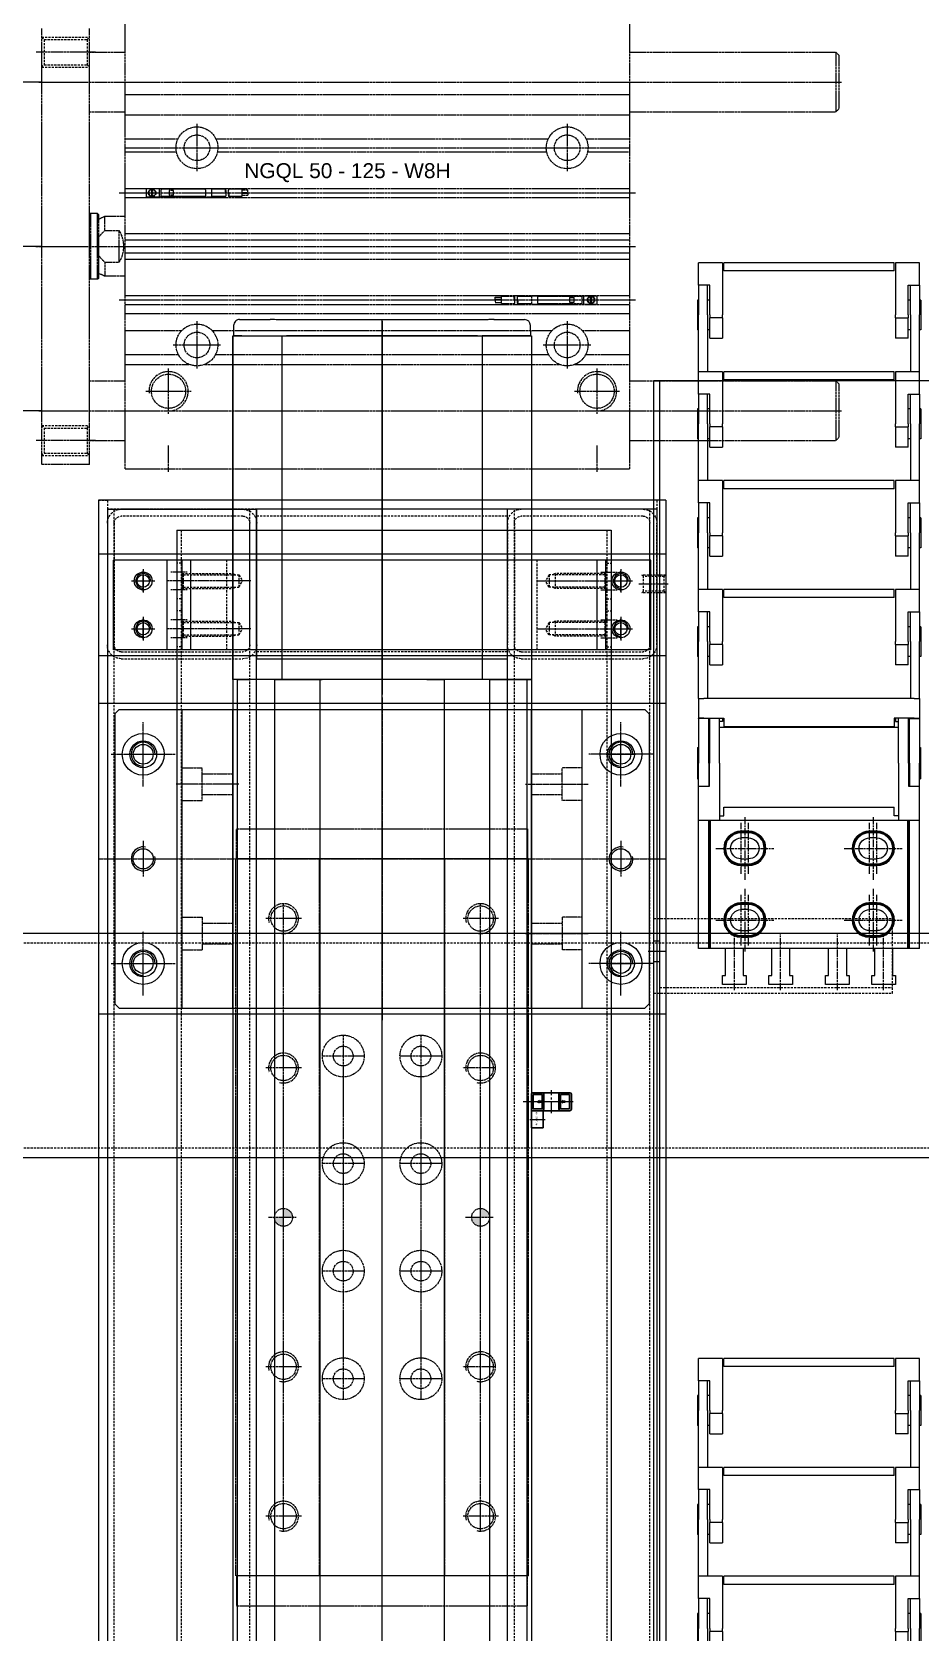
# Model space of a CAD drawing. Header units: millimetres. Extents: x -32759 to 129432, y 390 to 54305.
# Drawn here: x 29857 to 30155, y 25513 to 26049 of the extents above; entities that cross this region are included whole.
import ezdxf

# ---------------------------------------------------------------- set-up
doc = ezdxf.new("R2010")
doc.units = ezdxf.units.MM
for name, pattern in [('CENTER', [2, 1.25, -0.25, 0.25, -0.25]), ('CENTER2', [28.575, 19.05, -3.175, 3.175, -3.175]), ('CHAIN', [0.3543, 0.2362, -0.0295, 0.0591, -0.0295]), ('HIDDEN', [0.375, 0.25, -0.125]), ('HIDDEN2', [4.7625, 3.175, -1.5875])]:
    doc.linetypes.add(name, pattern=pattern)
for name, color, linetype in [('01-CENTER', 1, 'CENTER'), ('1', 20, 'Continuous'), ('CL', 1, 'CENTER'), ('HL', 2, 'HIDDEN')]:
    doc.layers.add(name, color=color, linetype=linetype)
for name, color, linetype, lineweight in [('_BODY', 7, 'Continuous', 13), ('Z_OM_CENTER', 4, 'CENTER', 13), ('Z_OM_OUTLINE', 7, 'Continuous', 30)]:
    doc.layers.add(name, color=color, linetype=linetype, lineweight=lineweight)
doc.styles.add('ROAMNS', font='romans.shx', dxfattribs={"width": 0.8, "bigfont": 'whgtxt.shx'})
doc.styles.get("Standard").update_dxf_attribs({"font": 'arial.ttf'})
doc.styles.add('STYLE1', font='')
doc.styles.get('STYLE1').set_extended_font_data('DotumChe')
doc.dimstyles.new('20 작은 한덕_도면칫수', dxfattribs={"dimscale": 20, "dimtxt": 3.3, "dimasz": 3.5, "dimexe": 0.65, "dimexo": 1.25, "dimgap": 1, "dimtad": 1, "dimdec": 0, "dimdsep": 46, "dimtxsty": 'ROAMNS', "dimcen": 0, "dimclrd": 7, "dimclre": 7, "dimclrt": 2, "dimadec": 0, "dimazin": 2, "dimtp": 0.1, "dimtm": 0.1, "dimtfac": 0.71, "dimtdec": 0, "dimtmove": 0, "dimatfit": 3, "dimfxl": 1, "dimlwd": -1, "dimlwe": -1, "dimarcsym": 1})
doc.dimstyles.new('AM_ISO$0', dxfattribs={"dimtxt": 3.5, "dimasz": 3.5, "dimexe": 1, "dimexo": 1, "dimgap": 1.5, "dimtad": 1, "dimdsep": 46, "dimtxsty": 'Standard', "dimcen": 0, "dimclrd": 256, "dimclre": 256, "dimclrt": 2, "dimadec": 0, "dimazin": 2, "dimtp": 0.1, "dimtm": 0.1, "dimtfac": 0.71, "dimtdec": 3, "dimtmove": 0, "dimatfit": 3, "dimfxl": 1, "dimlwd": -1, "dimlwe": -1, "dimarcsym": 1})

# ---------------------------------------------------------------- blocks, each defined once
blk = doc.blocks.new('*D1345')
at = {"color": 7, "linetype": 'ByBlock', "transparency": 16777216}
for p, q in [((97320.9, 13113.96), (97320.9, 13254.97)), ((98295.9, 13113.96), (98295.9, 13254.97)), ((97390.9, 13241.97), (98225.9, 13241.97))]:
    blk.add_line(p, q, dxfattribs=at)
at = {"color": 7, "transparency": 16777216}
for points in [[(97390.9, 13230.3), (97390.9, 13253.64), (97320.9, 13241.97)], [(98225.9, 13230.3), (98225.9, 13253.64), (98295.9, 13241.97)]]:
    blk.add_solid(points, dxfattribs=at)
at = {"layer": 'Defpoints', "color": 0, "transparency": 16777216}
for p in [(98295.9, 13241.97), (97320.9, 13088.96), (98295.9, 13088.96)]:
    blk.add_point(p, dxfattribs=at)
at = {"color": 2, "transparency": 16777216, "insert": (97917.84, 13188.97), "char_height": 66, "attachment_point": 5, "rotation": 180, "style": 'ROAMNS'}
blk.add_mtext('975', dxfattribs=at)
blk = doc.blocks.new('y8ll')
at = {"ltscale": 0.5}
for p, q in [((206532.54, 29889.07), (205707.54, 29889.07)), ((205707.54, 29814.07), (206532.54, 29814.07))]:
    blk.add_line(p, q, dxfattribs=at)
at = {"layer": 'HL', "ltscale": 3}
for p, q in [((205707.54, 29885.87), (206532.54, 29885.87)), ((205707.54, 29817.27), (206532.54, 29817.27))]:
    blk.add_line(p, q, dxfattribs=at)
blk = doc.blocks.new('78544')
at = {"color": 0, "rotation": 90}
blk.add_blockref('y8ll', (222093.38, -183563.49), dxfattribs=at)
blk = doc.blocks.new('T7ETT')
at = {"ltscale": 0.5}
for p, q in [((208158.87, 18593.09), (206535.87, 18593.09)), ((206535.87, 18518.09), (208158.87, 18518.09))]:
    blk.add_line(p, q, dxfattribs=at)
at = {"layer": 'HL', "ltscale": 3}
for p, q in [((206535.87, 18589.89), (208158.87, 18589.89)), ((206535.87, 18521.29), (208158.87, 18521.29))]:
    blk.add_line(p, q, dxfattribs=at)
blk = doc.blocks.new('574534')
at = {"rotation": 90}
blk.add_blockref('T7ETT', (212886.91, -187231.41), dxfattribs=at)
at = {"color": 0, "rotation": 90}
blk.add_blockref('y8ll', (224182.89, -186403.08), dxfattribs=at)
blk = doc.blocks.new('TUWW')
at = {"ltscale": 0.5}
blk.add_circle((205051.78, 17531.93), 3.32, dxfattribs=at)
at = {"color": 1, "ltscale": 0.5}
blk.add_arc((205051.78, 17531.93), 4, 270, 180, dxfattribs=at)
at = {"layer": 'CL', "ltscale": 0.5}
for p, q in [((205051.78, 17536.93), (205051.78, 17526.93)), ((205046.78, 17531.93), (205056.78, 17531.93))]:
    blk.add_line(p, q, dxfattribs=at)
blk = doc.blocks.new('5673Q')
at = {"ltscale": 0.5}
blk.add_circle((205056.21, 17552.23), 2.07, dxfattribs=at)
at = {"color": 1, "ltscale": 0.5}
blk.add_arc((205056.21, 17552.23), 2.5, 270, 180, dxfattribs=at)
at = {"layer": 'CL', "ltscale": 0.5}
for p, q in [((205056.21, 17555.73), (205056.21, 17548.73)), ((205052.71, 17552.23), (205059.71, 17552.23))]:
    blk.add_line(p, q, dxfattribs=at)
blk = doc.blocks.new('54YR2R2')
at = {"ltscale": 0.5}
for p, q in [((205405.8, 16504.44), (203985.8, 16504.44)), ((205233.8, 16314.44), (205233.8, 16504.44)), ((205337.8, 16314.44), (205337.8, 16504.44)), ((205353.8, 16314.44), (205353.8, 16504.44)), ((205387.8, 16314.44), (205387.8, 16504.44)), ((205405.8, 16314.44), (205405.8, 16504.44)), ((205405.8, 16314.44), (203985.8, 16314.44))]:
    blk.add_line(p, q, dxfattribs=at)
for name, p in [('TUWW', (199.02, -1042.49)), ('TUWW', (269.02, -1042.49)), ('5673Q', (306.59, -1062.79)), ('5673Q', (322.59, -1062.79)), ('TUWW', (199.02, -1202.49)), ('TUWW', (269.02, -1202.49)), ('5673Q', (306.59, -1222.79)), ('5673Q', (322.59, -1222.79))]:
    blk.add_blockref(name, p)
blk = doc.blocks.new('57WERWR')
at = {"ltscale": 0.5}
for p, q in [((217010.53, 14888.67), (215596.53, 14888.67)), ((217010.53, 14888.67), (217010.53, 14838.67)), ((215596.53, 14838.67), (217010.53, 14838.67))]:
    blk.add_line(p, q, dxfattribs=at)
at = {"layer": 'HL', "ltscale": 3}
for p, q in [((215596.53, 14886.37), (217010.53, 14886.37)), ((215596.53, 14840.97), (217010.53, 14840.97))]:
    blk.add_line(p, q, dxfattribs=at)
blk = doc.blocks.new('56e43')
at = {"layer": 'HL', "ltscale": 3}
for p, q in [((237551.98, 2183.25), (237592.78, 2183.25)), ((237551.98, 2180.95), (237592.78, 2180.95)), ((237547.38, 2137.85), (237547.38, 2178.65)), ((237549.68, 2137.85), (237549.68, 2178.65)), ((237595.08, 2178.65), (237595.08, 2137.85)), ((237597.38, 2178.65), (237597.38, 2137.85)), ((237592.78, 2135.55), (237551.98, 2135.55)), ((237592.78, 2133.25), (237551.98, 2133.25))]:
    blk.add_line(p, q, dxfattribs=at)
for centre, radius, start, end in [((237551.98, 2178.65), 4.6, 90, 180), ((237551.98, 2178.65), 2.3, 90, 180), ((237592.78, 2178.65), 4.6, 0, 90), ((237592.78, 2178.65), 2.3, 0, 90), ((237551.98, 2137.85), 4.6, 180, 270), ((237551.98, 2137.85), 2.3, 180, 270), ((237592.78, 2137.85), 4.6, 270, 0), ((237592.78, 2137.85), 2.3, 270, 0)]:
    blk.add_arc(centre, radius, start, end, dxfattribs=at)
blk = doc.blocks.new('57WTEWR')
at = {"ltscale": 0.5}
for p, q in [((207561.59, 18318.75), (207477.59, 18318.75)), ((207477.59, 18318.75), (207477.59, 18268.75)), ((207561.59, 18318.75), (207561.59, 18268.75)), ((207477.59, 18268.75), (207561.59, 18268.75))]:
    blk.add_line(p, q, dxfattribs=at)
at = {"layer": 'HL', "ltscale": 3}
for p, q in [((207477.59, 18316.45), (207561.59, 18316.45)), ((207477.59, 18271.05), (207561.59, 18271.05))]:
    blk.add_line(p, q, dxfattribs=at)
blk = doc.blocks.new('R6UERE')
at = {"layer": 'HL', "ltscale": 3}
for p, q in [((205405.8, 14657.93), (203985.8, 14657.93)), ((205405.8, 14654.93), (205405.8, 14657.93)), ((205405.8, 14654.93), (203985.8, 14654.93))]:
    blk.add_line(p, q, dxfattribs=at)
blk = doc.blocks.new('ETYWQQR')
at = {"layer": 'HL', "ltscale": 3}
for p, q in [((205745.26, 14654.93), (205745.26, 14657.93)), ((205745.26, 14657.93), (205929.26, 14657.93)), ((205929.26, 14654.93), (205929.26, 14657.93)), ((205745.26, 14654.93), (205929.26, 14654.93))]:
    blk.add_line(p, q, dxfattribs=at)
blk = doc.blocks.new('yiwerw')
at = {"layer": 'CL', "ltscale": 0.5}
blk.add_line((240924.09, 36676.37), (240914.09, 36676.37), dxfattribs=at)
at = {"layer": 'HL', "ltscale": 3}
for p, q in [((240915.09, 36679.37), (240915.63, 36678.83)), ((240915.09, 36679.37), (240923.09, 36679.37)), ((240915.63, 36678.83), (240915.63, 36673.92)), ((240915.63, 36678.83), (240922.55, 36678.83)), ((240922.55, 36678.83), (240923.09, 36679.37)), ((240922.55, 36678.83), (240922.55, 36673.92)), ((240915.09, 36673.37), (240915.63, 36673.92)), ((240915.09, 36673.37), (240923.09, 36673.37)), ((240915.63, 36673.92), (240922.55, 36673.92)), ((240922.55, 36673.92), (240923.09, 36673.37))]:
    blk.add_line(p, q, dxfattribs=at)
blk = doc.blocks.new('56WERWER')
at = {"rotation": 90}
blk.add_blockref('yiwerw', (242054.17, -226260.16), dxfattribs=at)
blk.add_blockref('R6UERE', (0, 0))
blk = doc.blocks.new('56ERQR')
for name, p in [('54YR2R2', (0, -193.75)), ('57WERWR', (-11607.74, 1419.03)), ('56WERWER', (0, 1465.76))]:
    blk.add_blockref(name, p)
at = {"xscale": -1, "rotation": 180}
for name, p in [('R6UERE', (0, 30965.62)), ('57WERWR', (-11607.74, 31012.36))]:
    blk.add_blockref(name, p, dxfattribs=at)
at = {"color": 0, "xscale": -1}
for p in [(442950.17, 14124.44), (442950.17, 13990.44)]:
    blk.add_blockref('56e43', p, dxfattribs=at)
at = {"rotation": 90}
for name, p in [('ETYWQQR', (220060.73, -189621.57)), ('57WTEWR', (223671.54, -191303.9))]:
    blk.add_blockref(name, p, dxfattribs=at)
blk = doc.blocks.new('t8reey')
at = {"layer": 'CL', "ltscale": 0.5}
blk.add_line((315050.84, 26049.8), (315025.84, 26049.8), dxfattribs=at)
at = {"layer": 'HL', "ltscale": 3}
for p, q in [((315027.84, 26052.3), (315028.27, 26051.87)), ((315027.84, 26052.3), (315044.84, 26052.3)), ((315027.84, 26047.3), (315028.27, 26047.73)), ((315027.84, 26047.3), (315044.84, 26047.3)), ((315028.27, 26051.87), (315028.27, 26047.73)), ((315028.27, 26051.87), (315046.9, 26051.87)), ((315028.27, 26047.73), (315046.9, 26047.73)), ((315044.84, 26052.3), (315044.84, 26047.3)), ((315044.84, 26052.3), (315045.59, 26051.87)), ((315044.84, 26047.3), (315045.59, 26047.73)), ((315046.9, 26051.87), (315046.9, 26047.73)), ((315046.9, 26051.87), (315048.1, 26049.8)), ((315046.9, 26047.73), (315048.1, 26049.8))]:
    blk.add_line(p, q, dxfattribs=at)
blk = doc.blocks.new('ue4tet')
at = {"ltscale": 0.5}
blk.add_circle((255364.4, 53641.82), 3, dxfattribs=at)
at = {"layer": 'CL', "ltscale": 0.5}
for p, q in [((255364.4, 53637.85), (255364.4, 53645.8)), ((255368.37, 53641.82), (255360.42, 53641.82))]:
    blk.add_line(p, q, dxfattribs=at)
blk = doc.blocks.new('iee')
at = {"ltscale": 0.5}
for p, q in [((255199.4, 53648.82), (255199.4, 53618.82)), ((255199.4, 53648.82), (255379.4, 53648.82)), ((255214.4, 53648.82), (255214.4, 53618.82)), ((255217.4, 53648.82), (255217.4, 53618.82)), ((255353.4, 53648.82), (255353.4, 53618.82)), ((255356.4, 53648.82), (255356.4, 53618.82)), ((255361.4, 53648.82), (255361.4, 53618.82)), ((255379.4, 53648.82), (255379.4, 53618.82)), ((255199.4, 53618.82), (255379.4, 53618.82))]:
    blk.add_line(p, q, dxfattribs=at)
at = {"layer": 'HL', "ltscale": 3}
for p, q in [((255217.4, 53648.82), (255217.4, 53618.82)), ((255237.4, 53648.82), (255237.4, 53618.82)), ((255341.4, 53648.82), (255341.4, 53618.82))]:
    blk.add_line(p, q, dxfattribs=at)
for p in [(-155, 0), (5, 0), (-155, -16), (5, -16)]:
    blk.add_blockref('ue4tet', p)
at = {"xscale": -1, "rotation": 180}
for p in [(-59813.44, 79691.62), (-59813.44, 79675.62)]:
    blk.add_blockref('t8reey', p, dxfattribs=at)
at = {"rotation": 180}
for p in [(570384.23, 79691.62), (570384.23, 79675.62)]:
    blk.add_blockref('t8reey', p, dxfattribs=at)
blk = doc.blocks.new('tyrer')
at = {"layer": 'CL', "ltscale": 0.5}
blk.add_line((278569.1, 7588.4), (278569.1, 7582.4), dxfattribs=at)
at = {"layer": 'HL', "ltscale": 3}
for p, q in [((278565.6, 7586.4), (278565.6, 7584.4)), ((278572.6, 7586.4), (278572.6, 7584.4))]:
    blk.add_line(p, q, dxfattribs=at)
blk = doc.blocks.new('uytyutyu')
at = {"layer": 'HL', "ltscale": 3}
for p, q in [((278638.26, 7512.39), (278638.26, 7537.39)), ((278718.26, 7537.39), (278638.26, 7537.39)), ((278716.26, 7514.39), (278716.26, 7537.39)), ((278718.26, 7512.39), (278718.26, 7537.39)), ((278716.26, 7514.39), (278638.26, 7514.39)), ((278718.26, 7512.39), (278638.26, 7512.39))]:
    blk.add_line(p, q, dxfattribs=at)
at = {"rotation": 90}
blk.add_blockref('tyrer', (286302.66, -271042.71), dxfattribs=at)
blk = doc.blocks.new('845e5')
at = {"ltscale": 0.5}
for p, q in [((253180.46, 54429.88), (254580.46, 54429.88)), ((254580.46, 54331.11), (254580.46, 54429.88)), ((253180.46, 54427.88), (254580.46, 54427.88))]:
    blk.add_line(p, q, dxfattribs=at)
at = {"xscale": -1, "rotation": 270}
blk.add_blockref('uytyutyu', (246863.06, -224288.38), dxfattribs=at)
blk = doc.blocks.new('A$C3030005A')
for p, q in [((0, 74.3), (0, 72.55)), ((0, 74.3), (6.59, 74.3)), ((0, 2.05), (0, 72.55)), ((6.69, 74.3), (6.59, 74.3)), ((6.59, 72.55), (6.59, 74.3)), ((6.59, 72.55), (6.59, 65.8)), ((6.59, 70.9), (6.69, 70.9)), ((6.59, 70.6), (21.69, 70.6)), ((6.69, 74.3), (21.69, 74.3)), ((6.69, 70.9), (6.69, 74.3)), ((21.69, 70.9), (6.69, 70.9)), ((7.69, 70.6), (7.69, 70.9)), ((9.69, 70.6), (9.69, 70.9)), ((16.44, 74.6), (26.94, 74.6)), ((16.44, 74.6), (16.44, 74.3)), ((16.44, 70.9), (16.44, 70.6)), ((29.39, 74.3), (21.69, 74.3)), ((21.69, 70.9), (29.39, 70.9)), ((29.39, 70.6), (21.69, 70.6)), ((26.94, 74.6), (26.94, 74.3)), ((26.94, 70.9), (26.94, 70.6)), ((40.69, 74.3), (29.39, 74.3)), ((29.39, 74.3), (29.39, 70.6)), ((83.69, 74.3), (40.69, 74.3)), ((40.69, 74.3), (40.69, 0.3)), ((83.69, 0.3), (83.69, 74.3)), ((21.69, 67.3), (6.59, 67.3)), ((6.59, 66.3), (7.69, 66.3)), ((6.59, 65.8), (9.44, 65.8)), ((7.69, 66.3), (7.69, 67.3)), ((9.44, 65.8), (9.44, 8.8)), ((9.69, 7.3), (9.69, 67.3)), ((21.69, 67.3), (40.69, 67.3)), ((39.29, 65.8), (36.44, 65.8)), ((36.44, 65.8), (36.44, 8.8)), ((39.29, 67.3), (39.29, 65.8)), ((92.69, 65.3), (83.69, 65.3)), ((92.69, 66.3), (92.69, 65.3)), ((95.69, 66.3), (92.69, 66.3)), ((95.69, 58.3), (95.69, 66.3)), ((46.69, 57.55), (46.69, 60.05)), ((53.69, 60.05), (53.69, 57.55)), ((70.69, 57.55), (70.69, 60.05)), ((77.69, 60.05), (77.69, 57.55)), ((83.69, 59.3), (92.69, 59.3)), ((92.69, 59.3), (92.69, 58.3)), ((92.69, 58.3), (95.69, 58.3)), ((92.69, 49.8), (83.69, 49.8)), ((92.69, 50.8), (92.69, 49.8)), ((95.69, 50.8), (92.69, 50.8)), ((95.69, 42.8), (95.69, 50.8)), ((83.69, 43.8), (92.69, 43.8)), ((92.69, 43.8), (92.69, 42.8)), ((92.69, 42.8), (95.69, 42.8)), ((92.69, 30.8), (83.69, 30.8)), ((92.69, 31.8), (92.69, 30.8)), ((95.69, 31.8), (92.69, 31.8)), ((95.69, 23.8), (95.69, 31.8)), ((83.69, 24.8), (92.69, 24.8)), ((92.69, 24.8), (92.69, 23.8)), ((92.69, 23.8), (95.69, 23.8)), ((46.69, 14.55), (46.69, 17.05)), ((53.69, 17.05), (53.69, 14.55)), ((70.69, 14.55), (70.69, 17.05)), ((77.69, 17.05), (77.69, 14.55)), ((92.69, 16.3), (92.69, 15.3)), ((95.69, 16.3), (92.69, 16.3)), ((95.69, 8.3), (95.69, 16.3)), ((92.69, 15.3), (83.69, 15.3)), ((6.59, 8.8), (9.44, 8.8)), ((6.59, 2.05), (6.59, 8.8)), ((6.59, 8.3), (7.69, 8.3)), ((21.69, 7.3), (6.59, 7.3)), ((7.69, 8.3), (7.69, 7.3)), ((21.69, 7.3), (40.69, 7.3)), ((39.29, 8.8), (36.44, 8.8)), ((39.29, 7.3), (39.29, 8.8)), ((83.69, 9.3), (92.69, 9.3)), ((92.69, 9.3), (92.69, 8.3)), ((92.69, 8.3), (95.69, 8.3)), ((0, 2.05), (0, 0.3)), ((0, 0.3), (6.59, 0.3)), ((21.69, 4), (6.59, 4)), ((6.59, 3.7), (6.69, 3.7)), ((6.59, 2.05), (6.59, 0.3)), ((6.69, 0.3), (6.59, 0.3)), ((6.69, 3.7), (6.69, 0.3)), ((21.69, 3.7), (6.69, 3.7)), ((6.69, 0.3), (21.69, 0.3)), ((7.69, 4), (7.69, 3.7)), ((9.69, 3.7), (9.69, 4)), ((16.44, 4), (16.44, 3.7)), ((16.44, 0.3), (16.44, 0)), ((21.69, 4), (29.39, 4)), ((21.69, 3.7), (29.39, 3.7)), ((29.39, 0.3), (21.69, 0.3)), ((26.94, 4), (26.94, 3.7)), ((26.94, 0.3), (26.94, 0)), ((29.39, 4), (29.39, 0.3)), ((40.69, 0.3), (29.39, 0.3)), ((83.69, 0.3), (40.69, 0.3)), ((16.44, 0), (26.94, 0))]:
    blk.add_line(p, q)
at = {"lineweight": 50}
for p, q in [((40.69, 70.6), (83.69, 70.6)), ((44.69, 60.05), (44.69, 57.55)), ((55.69, 57.55), (55.69, 60.05)), ((68.69, 60.05), (68.69, 57.55)), ((79.69, 57.55), (79.69, 60.05)), ((44.69, 17.05), (44.69, 14.55)), ((55.69, 14.55), (55.69, 17.05)), ((68.69, 17.05), (68.69, 14.55)), ((79.69, 14.55), (79.69, 17.05)), ((40.69, 4), (83.69, 4))]:
    blk.add_line(p, q, dxfattribs=at)
for centre, start, end in [((50.19, 60.05), 0, 180), ((74.19, 60.05), 0, 180), ((50.19, 57.55), 180, 0), ((74.19, 57.55), 180, 0), ((50.19, 17.05), 0, 180), ((74.19, 17.05), 0, 180), ((50.19, 14.55), 180, 0), ((74.19, 14.55), 180, 0)]:
    blk.add_arc(centre, 5.5, start, end, dxfattribs=at)
for centre, start, end in [((50.19, 60.05), 0, 180), ((74.19, 60.05), 0, 180), ((50.19, 57.55), 180, 0), ((74.19, 57.55), 180, 0), ((50.19, 17.05), 0, 180), ((74.19, 17.05), 0, 180), ((50.19, 14.55), 180, 0), ((74.19, 14.55), 180, 0)]:
    blk.add_arc(centre, 3.5, start, end)
at = {"layer": '01-CENTER', "linetype": 'CHAIN', "ltscale": 10.556371}
for p, q in [((50.19, 68.55), (50.19, 49.05)), ((74.19, 68.55), (74.19, 49.05)), ((58.69, 60.05), (41.69, 60.05)), ((82.69, 60.05), (65.69, 60.05)), ((97.69, 62.3), (78.69, 62.3)), ((39.69, 58.8), (60.69, 58.8)), ((58.69, 57.55), (41.69, 57.55)), ((63.69, 58.8), (84.69, 58.8)), ((82.69, 57.55), (65.69, 57.55)), ((97.69, 46.8), (78.69, 46.8)), ((97.69, 27.8), (78.69, 27.8)), ((50.19, 25.55), (50.19, 6.05)), ((74.19, 25.55), (74.19, 6.05)), ((58.69, 17.05), (41.69, 17.05)), ((82.69, 17.05), (65.69, 17.05)), ((39.69, 15.8), (60.69, 15.8)), ((58.69, 14.55), (41.69, 14.55)), ((63.69, 15.8), (84.69, 15.8)), ((82.69, 14.55), (65.69, 14.55)), ((97.69, 12.3), (78.69, 12.3))]:
    blk.add_line(p, q, dxfattribs=at)
blk = doc.blocks.new('A$C5B6D2EAE')
for p, q in [((0, 66.4), (0, 74.4)), ((7.45, 74.4), (0, 74.4)), ((7.45, 70.6), (7.45, 74.4)), ((7.45, 74.4), (17.45, 74.4)), ((17.45, 71.4), (7.45, 71.4)), ((17.45, 70.6), (7.45, 70.6)), ((12.45, 74.8), (22.45, 74.8)), ((12.45, 74.4), (12.45, 74.8)), ((12.45, 70.6), (12.45, 71.4)), ((36.45, 74.4), (17.45, 74.4)), ((17.45, 71.4), (36.45, 71.4)), ((17.45, 70.6), (18.45, 70.6)), ((25.24, 70.6), (18.45, 70.6)), ((18.45, 66.4), (18.45, 70.6)), ((22.45, 74.4), (22.45, 74.8)), ((22.45, 70.6), (22.45, 71.4)), ((25.24, 70.6), (25.24, 66.4)), ((0, 66.4), (17.45, 66.4)), ((0, 8.9), (0, 65.9)), ((2.7, 65.9), (0, 65.9)), ((2.7, 8.9), (2.7, 65.9)), ((18.45, 66.4), (17.45, 66.4)), ((18.45, 66.4), (25.24, 66.4)), ((2.7, 8.9), (0, 8.9)), ((0, 0.4), (0, 8.4)), ((0, 8.4), (17.45, 8.4)), ((18.45, 8.4), (17.45, 8.4)), ((18.45, 8.4), (25.24, 8.4)), ((18.45, 8.4), (18.45, 4.2)), ((25.24, 4.2), (25.24, 8.4)), ((7.45, 0.4), (0, 0.4)), ((17.45, 4.2), (7.45, 4.2)), ((7.45, 4.2), (7.45, 0.4)), ((17.45, 3.4), (7.45, 3.4)), ((7.45, 0.4), (17.45, 0.4)), ((12.45, 3.4), (12.45, 4.2)), ((12.45, 0), (12.45, 0.4)), ((12.45, 0), (22.45, 0)), ((17.45, 4.2), (18.45, 4.2)), ((17.45, 3.4), (36.45, 3.4)), ((36.45, 0.4), (17.45, 0.4)), ((25.24, 4.2), (18.45, 4.2)), ((22.45, 3.4), (22.45, 4.2)), ((22.45, 0), (22.45, 0.4))]:
    blk.add_line(p, q)
blk = doc.blocks.new('ydthftf')
at = {"ltscale": 0.5, "xscale": -1}
for name, p in [('A$C5B6D2EAE', (254195.34, 54482.11)), ('A$C5B6D2EAE', (254231.79, 54482.11)), ('A$C5B6D2EAE', (254268.24, 54482.11)), ('A$C3030005A', (254489.15, 54482.21)), ('A$C5B6D2EAE', (254525.6, 54482.11)), ('A$C5B6D2EAE', (254562.05, 54482.11)), ('A$C5B6D2EAE', (254598.49, 54482.11)), ('A$C5B6D2EAE', (254634.94, 54482.11))]:
    blk.add_blockref(name, p, dxfattribs=at)
blk = doc.blocks.new('ORDERNO')
at = {"color": 3}
blk.add_attdef('ORDER', (0, 0), '', height=5, dxfattribs=at)
blk = doc.blocks.new('67etet')
at = {"layer": 'CL', "ltscale": 0.5}
blk.add_line((232049.94, 52073.88), (232029.94, 52073.88), dxfattribs=at)
at = {"layer": 'HL', "ltscale": 3}
for p, q in [((232031.94, 52078.88), (232032.75, 52078.07)), ((232031.94, 52078.88), (232047.94, 52078.88)), ((232047.13, 52078.07), (232047.94, 52078.88)), ((232032.75, 52078.07), (232032.75, 52069.69)), ((232032.75, 52078.07), (232047.13, 52078.07)), ((232047.13, 52078.07), (232047.13, 52069.69)), ((232031.94, 52068.88), (232032.75, 52069.69)), ((232031.94, 52068.88), (232047.94, 52068.88)), ((232032.75, 52069.69), (232047.13, 52069.69)), ((232047.13, 52069.69), (232047.94, 52068.88))]:
    blk.add_line(p, q, dxfattribs=at)
blk = doc.blocks.new('UOYTY')
at = {"layer": 'CL', "ltscale": 0.5}
for p, q in [((257131.02, 54484.09), (257131.02, 54609.09)), ((257186.02, 54484.09), (257186.02, 54609.09)), ((257241.02, 54484.09), (257241.02, 54609.09)), ((257113.02, 54468.09), (257113.02, 54484.09)), ((257113.02, 54484.09), (257259.02, 54484.09)), ((257131.02, 54485.09), (257131.02, 54216.09)), ((257186.02, 54486.09), (257186.02, 54285.09)), ((257241.02, 54485.09), (257241.02, 54216.09)), ((257113.02, 54468.09), (257259.02, 54468.09)), ((257121.02, 54468.09), (257121.02, 54456.09)), ((257141.02, 54468.09), (257141.02, 54456.09)), ((257197.02, 54467.79), (257175.02, 54467.79)), ((257231.02, 54468.09), (257231.02, 54456.09)), ((257251.02, 54468.09), (257251.02, 54456.09)), ((257175.02, 54465.39), (257197.02, 54465.39)), ((257196.72, 54465.09), (257175.32, 54465.09)), ((257180.75, 54462.94), (257176.02, 54462.94)), ((257180.75, 54462.94), (257180.75, 54458.09)), ((257191.29, 54462.94), (257191.29, 54458.09)), ((257191.29, 54462.94), (257196.02, 54462.94)), ((257111.52, 54456.09), (257260.52, 54456.09)), ((257111.52, 54456.09), (257111.52, 54287.09)), ((257146.52, 54456.09), (257146.52, 54434.68)), ((257149.8, 54456.09), (257149.8, 54438.3)), ((257157.92, 54456.09), (257157.92, 54437.09)), ((257163.52, 54456.09), (257163.52, 54287.09)), ((257163.52, 54456.09), (257163.52, 54387.09)), ((257166.62, 54456.09), (257166.62, 54287.09)), ((257168.12, 54458.09), (257168.12, 54285.09)), ((257169.62, 54456.09), (257169.62, 54287.09)), ((257180.75, 54458.09), (257191.29, 54458.09)), ((257181.72, 54456.09), (257181.72, 54287.09)), ((257183.87, 54456.09), (257183.87, 54287.09)), ((257188.17, 54456.09), (257188.17, 54287.09)), ((257190.32, 54456.09), (257190.32, 54287.09)), ((257202.42, 54456.09), (257202.42, 54287.09)), ((257203.92, 54458.09), (257203.92, 54285.09)), ((257205.42, 54456.09), (257205.42, 54287.09)), ((257217.62, 54456.09), (257217.62, 54438.95)), ((257219.02, 54456.09), (257219.02, 54439.09)), ((257222.02, 54456.09), (257222.02, 54438.41)), ((257230.06, 54456.09), (257230.06, 54287.09)), ((257236.84, 54456.09), (257236.84, 54287.09)), ((257137.52, 54449.16), (257137.52, 54434.01)), ((257205.42, 54449.09), (257202.42, 54449.09)), ((257202.42, 54447.09), (257205.42, 54447.09)), ((257202.52, 54427.09), (257202.52, 54449.09)), ((257205.15, 54447.34), (257202.7, 54447.34)), ((257202.7, 54446.84), (257205.15, 54446.84)), ((257205.32, 54427.09), (257205.32, 54449.09)), ((257110.52, 54441.59), (257119.52, 54441.59)), ((257129.95, 54441.59), (257145.1, 54441.59)), ((257153.02, 54440.09), (257153.02, 54424.09)), ((257202.52, 54444.59), (257205.32, 54444.59)), ((257202.72, 54429.39), (257202.72, 54443.89)), ((257204.87, 54444.14), (257202.97, 54444.14)), ((257203.17, 54439.89), (257203.17, 54441.39)), ((257204.67, 54441.39), (257203.17, 54441.39)), ((257204.67, 54439.89), (257204.67, 54441.39)), ((257205.12, 54429.39), (257205.12, 54443.89)), ((257219.02, 54440.09), (257219.02, 54424.09)), ((257203.17, 54439.89), (257204.67, 54439.89)), ((257161.02, 54432.09), (257145.02, 54432.09)), ((257146.52, 54429.49), (257146.52, 54310.68)), ((257227.02, 54432.09), (257211.02, 54432.09)), ((257149.8, 54425.87), (257149.8, 54314.3)), ((257157.92, 54427.09), (257157.92, 54313.09)), ((257202.42, 54427.09), (257205.42, 54427.09)), ((257202.67, 54422.46), (257202.67, 54427.09)), ((257202.97, 54429.14), (257204.87, 54429.14)), ((257205.17, 54422.46), (257205.17, 54427.09)), ((257217.62, 54425.23), (257217.62, 54314.95)), ((257219.02, 54425.09), (257219.02, 54315.09)), ((257222.02, 54425.76), (257222.02, 54314.41)), ((257202.67, 54417.09), (257202.67, 54421.42)), ((257205.17, 54417.09), (257205.17, 54421.42)), ((257205.17, 54417.09), (257202.67, 54417.09)), ((257203.04, 54415.02), (257203.04, 54417.09)), ((257203.84, 54415.02), (257203.04, 54415.02)), ((257203.84, 54417.09), (257203.84, 54415.02)), ((257204, 54417.09), (257204, 54415.02)), ((257204, 54415.02), (257204.8, 54415.02)), ((257204.8, 54415.02), (257204.8, 54417.09)), ((257166.87, 54330.09), (257166.87, 54325.75)), ((257166.87, 54330.09), (257169.37, 54330.09)), ((257168.04, 54332.15), (257167.24, 54332.15)), ((257167.24, 54332.15), (257167.24, 54330.09)), ((257168.04, 54330.09), (257168.04, 54332.15)), ((257168.2, 54332.15), (257169, 54332.15)), ((257168.2, 54330.09), (257168.2, 54332.15)), ((257169, 54332.15), (257169, 54330.09)), ((257169.37, 54330.09), (257169.37, 54325.75)), ((257166.87, 54324.71), (257166.87, 54320.09)), ((257169.37, 54324.71), (257169.37, 54320.09)), ((257169.62, 54320.09), (257166.62, 54320.09)), ((257166.72, 54320.09), (257166.72, 54298.09)), ((257166.92, 54317.79), (257166.92, 54303.29)), ((257169.07, 54318.04), (257167.17, 54318.04)), ((257169.32, 54317.79), (257169.32, 54303.29)), ((257169.52, 54320.09), (257169.52, 54298.09)), ((257153.02, 54316.09), (257153.02, 54300.09)), ((257219.02, 54316.09), (257219.02, 54300.09)), ((257161.02, 54308.09), (257145.02, 54308.09)), ((257167.37, 54307.29), (257167.37, 54305.79)), ((257168.87, 54307.29), (257167.37, 54307.29)), ((257168.87, 54307.29), (257168.87, 54305.79)), ((257227.02, 54308.09), (257211.02, 54308.09)), ((257137.52, 54305.66), (257137.52, 54290.51)), ((257146.52, 54305.49), (257146.52, 54287.09)), ((257149.8, 54301.87), (257149.8, 54287.09)), ((257157.92, 54303.09), (257157.92, 54287.09)), ((257169.52, 54302.59), (257166.72, 54302.59)), ((257167.17, 54303.04), (257169.07, 54303.04)), ((257167.37, 54305.79), (257168.87, 54305.79)), ((257217.62, 54301.23), (257217.62, 54287.09)), ((257219.02, 54301.09), (257219.02, 54287.09)), ((257222.02, 54301.76), (257222.02, 54287.09)), ((257110.52, 54298.09), (257119.52, 54298.09)), ((257129.95, 54298.09), (257145.1, 54298.09)), ((257169.62, 54300.09), (257166.62, 54300.09)), ((257166.62, 54298.09), (257169.62, 54298.09)), ((257169.35, 54300.34), (257166.9, 54300.34)), ((257166.9, 54299.84), (257169.35, 54299.84)), ((257111.52, 54287.09), (257260.52, 54287.09)), ((257121.02, 54287.09), (257121.02, 54218.09)), ((257141.02, 54287.09), (257141.02, 54218.09)), ((257231.02, 54287.09), (257231.02, 54218.09)), ((257251.02, 54287.09), (257251.02, 54218.09)), ((257121.02, 54218.09), (257122.02, 54217.09)), ((257141.02, 54218.09), (257121.02, 54218.09)), ((257140.02, 54217.09), (257122.02, 54217.09)), ((257140.02, 54217.09), (257141.02, 54218.09)), ((257231.02, 54218.09), (257232.02, 54217.09)), ((257251.02, 54218.09), (257231.02, 54218.09)), ((257250.02, 54217.09), (257232.02, 54217.09)), ((257250.02, 54217.09), (257251.02, 54218.09))]:
    blk.add_line(p, q, dxfattribs=at)
for centre, radius in [((257137.52, 54441.59), 5.72), ((257203.92, 54447.09), 1.25), ((257153.02, 54432.09), 7), ((257153.02, 54432.09), 4.3), ((257219.02, 54432.09), 7), ((257219.02, 54432.09), 4.3), ((257153.02, 54308.09), 7), ((257153.02, 54308.09), 4.3), ((257219.02, 54308.09), 7), ((257219.02, 54308.09), 4.3), ((257137.52, 54298.09), 5.72), ((257168.12, 54300.09), 1.25)]:
    blk.add_circle(centre, radius, dxfattribs=at)
for centre, radius, start, end in [((257186.02, 54466.59), 10, 238.2117, 301.7883), ((257137.52, 54441.59), 6.57, 185.973, 95.973), ((257203.92, 54447.09), 1.12, 12.8396, 167.1604), ((257203.92, 54447.09), 1.12, 192.8396, 347.1604), ((257202.97, 54443.89), 0.25, 90, 180), ((257204.87, 54443.89), 0.25, 0, 90), ((257202.97, 54429.39), 0.25, 180, 270), ((257204.87, 54429.39), 0.25, 270, 0), ((257203.3, 54423.55), 1.25, 240, 300), ((257203.3, 54420.34), 1.25, 60, 120), ((257203.3, 54422.51), 1.25, 240, 300), ((257204.55, 54421.38), 1.25, 60, 120), ((257204.55, 54423.55), 1.25, 240, 300), ((257204.55, 54420.34), 1.25, 60, 120), ((257167.5, 54326.83), 1.25, 240, 300), ((257167.5, 54323.63), 1.25, 60, 120), ((257167.5, 54325.79), 1.25, 240, 300), ((257168.75, 54324.67), 1.25, 60, 120), ((257168.75, 54326.83), 1.25, 240, 300), ((257168.75, 54323.63), 1.25, 60, 120), ((257167.17, 54317.79), 0.25, 90, 180), ((257169.07, 54317.79), 0.25, 0, 90), ((257137.52, 54298.09), 6.57, 185.973, 95.973), ((257167.17, 54303.29), 0.25, 180, 270), ((257168.12, 54300.09), 1.12, 12.8396, 167.1604), ((257169.07, 54303.29), 0.25, 270, 0), ((257168.12, 54300.09), 1.12, 192.8396, 347.1604)]:
    blk.add_arc(centre, radius, start, end, dxfattribs=at)
for points in [[(257175.02, 54467.79), (257175.32, 54468.09)], [(257175.02, 54465.39), (257175.02, 54467.79)], [(257197.02, 54467.79), (257196.72, 54468.09)], [(257197.02, 54465.39), (257197.02, 54467.79)], [(257175.32, 54465.09), (257175.02, 54465.39)], [(257176.02, 54462.94), (257177.02, 54465.09)], [(257176.02, 54456.09), (257176.02, 54462.94)], [(257196.02, 54462.94), (257195.02, 54465.09)], [(257196.02, 54456.09), (257196.02, 54462.94)], [(257196.72, 54465.09), (257197.02, 54465.39)]]:
    blk.add_open_spline(points, degree=1, dxfattribs=at)
for points in [[(257183.06, 54465.09), (257182.65, 54464.76), (257181.82, 54464.12), (257181.11, 54463.34), (257180.75, 54462.94)], [(257188.98, 54465.09), (257189.39, 54464.76), (257190.22, 54464.12), (257190.93, 54463.34), (257191.29, 54462.94)]]:
    blk.add_open_spline(points, degree=3, knots=[0, 0, 0, 0, 0.496173, 1, 1, 1, 1], dxfattribs=at)
at = {"layer": 'CL', "ltscale": 0.5, "rotation": 270}
for p in [(205047.14, 286516.03), (205177.14, 286516.03)]:
    blk.add_blockref('67etet', p, dxfattribs=at)
blk.add_blockref('ORDERNO', (257208.86, 54416.23), dxfattribs=at).add_auto_attribs({'ORDER': 'NGQL 50 - 125 - W8H'})
blk = doc.blocks.new('A$C5BB940AA')
at = {"color": 2, "linetype": 'CENTER2', "ltscale": 0.01}
for p, q in [((95, 108), (95, 0)), ((15, 78.25), (15, 99.75)), ((175, 78.25), (175, 99.75)), ((4.25, 89), (25.75, 89)), ((185.75, 89), (164.25, 89)), ((47, 79), (26, 79)), ((143, 79), (164, 79)), ((15, 60), (15, 48)), ((175, 60), (175, 48)), ((0, 54), (190, 54)), ((15, 8.25), (15, 29.75)), ((47, 29), (26, 29)), ((143, 29), (164, 29)), ((175, 8.25), (175, 29.75)), ((4.25, 19), (25.75, 19)), ((185.75, 19), (164.25, 19))]:
    blk.add_line(p, q, dxfattribs=at)
at = {"color": 140}
for p, q in [((7, 104), (5.5, 102.5)), ((5.5, 102.5), (5.5, 5.5)), ((7, 104), (183, 104)), ((28, 4), (28, 104)), ((45, 4), (45, 104)), ((145, 4), (145, 104)), ((162, 4), (162, 104)), ((183, 104), (184.5, 102.5)), ((184.5, 102.5), (184.5, 5.5)), ((7, 4), (5.5, 5.5)), ((183, 4), (184.5, 5.5)), ((7, 4), (183, 4))]:
    blk.add_line(p, q, dxfattribs=at)
at = {"color": 4, "linetype": 'HIDDEN2', "ltscale": 0.02}
for p, q in [((28, 84.5), (34.7, 84.5)), ((34.7, 73.5), (34.7, 84.5)), ((34.7, 82.5), (45, 82.5)), ((145, 82.5), (155.3, 82.5)), ((162, 84.5), (155.3, 84.5)), ((155.3, 73.5), (155.3, 84.5)), ((34.7, 75.5), (45, 75.5)), ((145, 75.5), (155.3, 75.5)), ((28, 73.5), (34.7, 73.5)), ((162, 73.5), (155.3, 73.5)), ((28, 34.5), (34.7, 34.5)), ((34.7, 34.5), (34.7, 23.5)), ((34.7, 32.5), (45, 32.5)), ((145, 32.5), (155.3, 32.5)), ((155.3, 34.5), (155.3, 23.5)), ((162, 34.5), (155.3, 34.5)), ((28, 23.5), (34.7, 23.5)), ((34.7, 25.5), (45, 25.5)), ((145, 25.5), (155.3, 25.5)), ((162, 23.5), (155.3, 23.5))]:
    blk.add_line(p, q, dxfattribs=at)
at = {"color": 140}
for centre, radius in [((15, 89), 7), ((15, 89), 4.5), ((175, 89), 7), ((175, 89), 4.5), ((15, 54), 3.38), ((175, 54), 3.38), ((15, 19), 7), ((15, 19), 4.5), ((175, 19), 7), ((175, 19), 4.5)]:
    blk.add_circle(centre, radius, dxfattribs=at)
at = {"color": 4}
for centre in [(15, 54), (175, 54)]:
    blk.add_arc(centre, 4, 78.9204, 11.9526, dxfattribs=at)
blk = doc.blocks.new('ty5dr')
at = {"layer": 'CL', "ltscale": 0.5}
h = blk.add_hatch(color=256, dxfattribs=at)
h.paths.add_polyline_path([(244701.69, 52896.58), (244698.69, 52896.58), (244698.69, 52893.58, 0.414214)])
h.paths.add_polyline_path([(244695.69, 52896.58), (244698.69, 52896.58), (244698.69, 52899.58, 0.414214)])
h.paths.add_polyline_path([(244698.69, 52959.58, 0.414214), (244701.69, 52962.58), (244698.69, 52962.58)])
h.paths.add_polyline_path([(244695.69, 52962.58), (244698.69, 52962.58), (244698.69, 52965.58, 0.414214)])
for p, q in [((244578.69, 52978.38), (244568.69, 52978.38)), ((244568.69, 52978.38), (244568.69, 52880.88)), ((244578.69, 52976.58), (244578.69, 52978.58)), ((244578.69, 52976.58), (244578.69, 52978.58)), ((244578.69, 52978.58), (244818.69, 52978.58)), ((244578.69, 52880.88), (244578.69, 52978.38)), ((244818.69, 52976.58), (244818.69, 52978.58)), ((244818.69, 52880.88), (244818.69, 52978.38)), ((244818.69, 52978.38), (244828.69, 52978.38)), ((244828.69, 52978.38), (244828.69, 52880.88)), ((244578.69, 52950.58), (244578.69, 52976.58)), ((244578.69, 52950.58), (244578.69, 52976.58)), ((244818.69, 52950.58), (244818.69, 52976.58)), ((244598.69, 52956.58), (244598.69, 52968.58)), ((244648.69, 52956.58), (244648.69, 52968.58)), ((244698.69, 52958.33), (244698.69, 52967.58)), ((244748.69, 52956.58), (244748.69, 52968.58)), ((244798.69, 52956.58), (244798.69, 52968.58)), ((244593.69, 52962.58), (244803.69, 52962.58)), ((244578.69, 52949.58), (244578.69, 52950.58)), ((244578.69, 52949.58), (244578.69, 52950.58)), ((244578.69, 52950.58), (244818.69, 52950.58)), ((244578.69, 52909.58), (244578.69, 52949.58)), ((244578.69, 52909.58), (244578.69, 52949.58)), ((244644.69, 52935.58), (244644.69, 52949.58)), ((244680.69, 52935.58), (244680.69, 52949.58)), ((244716.69, 52935.58), (244716.69, 52949.58)), ((244752.69, 52935.58), (244752.69, 52949.58)), ((244818.69, 52949.58), (244818.69, 52950.58)), ((244818.69, 52909.58), (244818.69, 52949.58)), ((244759.69, 52942.58), (244637.69, 52942.58)), ((244564.17, 52929.58), (244832.11, 52929.58)), ((244644.69, 52909.58), (244644.69, 52923.58)), ((244680.69, 52909.58), (244680.69, 52923.58)), ((244716.69, 52909.58), (244716.69, 52923.58)), ((244752.69, 52909.58), (244752.69, 52923.58)), ((244759.69, 52916.58), (244637.69, 52916.58)), ((244578.69, 52908.58), (244578.69, 52909.58)), ((244578.69, 52908.58), (244578.69, 52909.58)), ((244578.69, 52882.58), (244578.69, 52908.58)), ((244578.69, 52882.58), (244578.69, 52908.58)), ((244578.69, 52908.58), (244818.69, 52908.58)), ((244818.69, 52908.58), (244818.69, 52909.58)), ((244818.69, 52882.58), (244818.69, 52908.58)), ((244598.69, 52890.58), (244598.69, 52902.58)), ((244648.69, 52891.48), (244648.69, 52902.58)), ((244698.69, 52892.33), (244698.69, 52901.58)), ((244748.69, 52891.48), (244748.69, 52902.58)), ((244798.69, 52890.58), (244798.69, 52902.58)), ((244593.69, 52896.58), (244803.69, 52896.58)), ((244578.69, 52880.58), (244578.69, 52882.58)), ((244578.69, 52880.58), (244578.69, 52882.58)), ((244818.69, 52880.58), (244818.69, 52882.58)), ((244568.69, 52880.88), (244578.69, 52880.88)), ((244578.69, 52880.58), (244818.69, 52880.58)), ((244828.69, 52880.88), (244818.69, 52880.88))]:
    blk.add_line(p, q, dxfattribs=at)
for centre, radius in [((244598.69, 52962.58), 4.25), ((244648.69, 52962.58), 4.25), ((244698.69, 52962.58), 3), ((244748.69, 52962.58), 4.25), ((244798.69, 52962.58), 4.25), ((244644.69, 52942.58), 7), ((244680.69, 52942.58), 7), ((244716.69, 52942.58), 7), ((244752.69, 52942.58), 7), ((244644.69, 52942.58), 3.3), ((244680.69, 52942.58), 3.3), ((244716.69, 52942.58), 3.3), ((244752.69, 52942.58), 3.3), ((244644.69, 52916.58), 7), ((244644.69, 52916.58), 3.3), ((244680.69, 52916.58), 7), ((244680.69, 52916.58), 3.3), ((244716.69, 52916.58), 7), ((244716.69, 52916.58), 3.3), ((244752.69, 52916.58), 7), ((244752.69, 52916.58), 3.3), ((244598.69, 52896.58), 4.25), ((244648.69, 52896.58), 4.25), ((244698.69, 52896.58), 3), ((244748.69, 52896.58), 4.25), ((244798.69, 52896.58), 4.25)]:
    blk.add_circle(centre, radius, dxfattribs=at)
for centre in [(244598.69, 52962.58), (244648.69, 52962.58), (244748.69, 52962.58), (244798.69, 52962.58), (244598.69, 52896.58), (244648.69, 52896.58), (244748.69, 52896.58), (244798.69, 52896.58)]:
    blk.add_arc(centre, 5, 165, 105, dxfattribs=at)
blk = doc.blocks.new('EE-SX912R-U')
at = {"layer": '1', "color": 2, "ltscale": 3}
blk.add_line((14, 0), (-2.78, 0), dxfattribs=at)
at = {"layer": '1', "color": 2}
blk.add_line((-0.48, -6), (4.62, -6), dxfattribs=at)
at = {"layer": 'Z_OM_CENTER', "color": 2, "ltscale": 3}
blk.add_line((6.7, -3.8), (6.7, 3.9), dxfattribs=at)
at = {"layer": 'Z_OM_OUTLINE', "color": 2}
for p, q in [((0, 2.5), (0, -2.5)), ((12.9, 3), (0.5, 3)), ((0.6, 2.4), (0.6, -2.4)), ((3.6, 2.4), (0.6, 2.4)), ((2.7, 0.4), (2.1, 0)), ((2.1, 0), (2.7, -0.4)), ((2.7, 0.2), (2.7, 0.4)), ((3.3, 0.2), (2.7, 0.2)), ((3.3, -0.2), (3.3, 0.2)), ((3.6, -2.4), (3.6, 2.4)), ((4.2, 2.5), (3.9, 3)), ((4.2, 2.5), (4.2, -2.5)), ((9.5, 3), (9.2, 2.5)), ((9.2, -2.5), (9.2, 2.5)), ((9.8, 2.4), (9.8, -2.4)), ((12.8, 2.4), (9.8, 2.4)), ((10.7, 0.4), (10.1, 0)), ((10.1, 0), (10.7, -0.4)), ((10.7, 0.2), (10.7, 0.4)), ((11.3, 0.2), (10.7, 0.2)), ((11.3, -0.2), (11.3, 0.2)), ((12.8, -2.4), (12.8, 2.4)), ((13.4, -2.5), (13.4, 2.5)), ((0, -7.7), (0, -2.5)), ((0.5, -3), (12.9, -3)), ((0.6, -2.4), (3.6, -2.4)), ((2.7, -0.4), (2.7, -0.2)), ((2.7, -0.2), (3.3, -0.2)), ((3.9, -3), (4.2, -2.5)), ((4, -7.7), (4, -3)), ((9.2, -2.5), (9.5, -3)), ((9.8, -2.4), (12.8, -2.4)), ((10.7, -0.2), (11.3, -0.2)), ((10.7, -0.4), (10.7, -0.2)), ((0, -8.7), (0, -7.7)), ((4, -8.7), (0, -8.7)), ((4, -7.7), (4, -8.7))]:
    blk.add_line(p, q, dxfattribs=at)
for centre, start, end in [((0.5, 2.5), 90, 180), ((12.9, 2.5), 0, 90), ((0.5, -2.5), 180, 270), ((12.9, -2.5), 270, 0)]:
    blk.add_arc(centre, 0.5, start, end, dxfattribs=at)
at = {"color": 2, "style": 'STYLE1'}
blk.add_text('EE-SX912R', height=0.64, rotation=270, dxfattribs=at).set_placement((1.42, -3.4))
blk = doc.blocks.new('y8w3rww')
at = {"color": 0, "linetype": 'Continuous', "lineweight": 15}
for p, q in [((217517.87, 51908.81), (216052.87, 51908.81)), ((217402.87, 51907.31), (216702.87, 51907.31)), ((217402.87, 51907.31), (217402.87, 51908.81)), ((217402.87, 51908.81), (217402.87, 51908.81)), ((217402.87, 51907.31), (217402.87, 51903.31)), ((217519.5, 51908.51), (217517.87, 51908.51)), ((217517.87, 51905.81), (217517.87, 51908.51)), ((217402.87, 51896.06), (217402.87, 51903.31)), ((217517.87, 51905.81), (217517.87, 51892.35)), ((217523.37, 51906.51), (217523.37, 51896.31)), ((217402.87, 51894.81), (216702.87, 51894.81)), ((217402.87, 51894.81), (217402.87, 51896.06)), ((217402.87, 51894.81), (217402.87, 51884.81)), ((217517.87, 51892.35), (217517.87, 51890.81)), ((217517.87, 51826.82), (217517.87, 51890.81)), ((217523.29, 51830.31), (217523.29, 51887.31)), ((217402.87, 51884.81), (217402.87, 51879.66)), ((216702.87, 51879.56), (217402.87, 51879.56)), ((217402.87, 51879.66), (217402.87, 51878.86)), ((217402.87, 51872.81), (217402.87, 51878.86)), ((217402.87, 51843.81), (217402.87, 51872.81)), ((217402.87, 51843.81), (217402.87, 51838.76)), ((217402.87, 51837.96), (216702.87, 51837.96)), ((217402.87, 51838.76), (217402.87, 51837.96)), ((217402.87, 51832.81), (217402.87, 51837.96)), ((217402.87, 51822.81), (217402.87, 51832.81)), ((217517.87, 51826.82), (217517.87, 51825.27)), ((217402.87, 51822.81), (216702.87, 51822.81)), ((217402.87, 51822.81), (217402.87, 51821.56)), ((217402.87, 51821.56), (217402.87, 51814.31)), ((217517.87, 51811.81), (217517.87, 51825.27)), ((217523.37, 51821.32), (217523.37, 51811.11)), ((217402.87, 51814.31), (217402.87, 51810.31)), ((217517.87, 51809.11), (217517.87, 51811.81)), ((217517.87, 51808.81), (216052.87, 51808.81)), ((217402.87, 51810.31), (216702.87, 51810.31)), ((217402.87, 51810.31), (217402.87, 51808.81)), ((217519.5, 51809.11), (217517.87, 51809.11))]:
    blk.add_line(p, q, dxfattribs=at)
at = {"color": 0}
for p, q in [((217402.87, 51908.81), (217517.87, 51908.81)), ((217402.87, 51808.81), (217402.87, 51908.81)), ((217517.87, 51908.81), (217517.87, 51808.81)), ((217517.87, 51892.35), (217402.87, 51892.35)), ((217517.87, 51825.27), (217402.87, 51825.27)), ((217517.87, 51808.81), (217402.87, 51808.81))]:
    blk.add_line(p, q, dxfattribs=at)
at = {"color": 0, "linetype": 'Continuous', "lineweight": 15}
for centre, start, end in [((217521.37, 51906.51), 359.83, 90.0002), ((217521.37, 51811.11), 269.9999, 359.8878)]:
    blk.add_arc(centre, 2, start, end, dxfattribs=at)
for points, knots in [([(217521.33, 51908.51), (217521.34, 51908.51), (217521.37, 51908.51), (217521.08, 51908.51), (217520.5, 51908.51), (217519.83, 51908.51), (217519.5, 51908.51)], [0, 0, 0, 0, 0.124608, 0.416456, 0.708154, 1, 1, 1, 1]), ([(217523.29, 51887.31), (217523.29, 51887.9), (217523.29, 51888.49), (217523.29, 51889.63), (217523.3, 51890.21), (217523.3, 51891.29), (217523.31, 51891.8), (217523.31, 51892.54), (217523.32, 51892.78), (217523.32, 51893.23), (217523.32, 51893.45), (217523.33, 51894.07), (217523.33, 51894.45), (217523.34, 51895.11), (217523.35, 51895.39), (217523.35, 51895.73), (217523.36, 51895.83), (217523.36, 51896), (217523.36, 51896.07), (217523.36, 51896.25), (217523.37, 51896.31), (217523.37, 51896.31)], [0, 0, 0, 0, 0.125, 0.125, 0.25, 0.25, 0.375, 0.375, 0.4375, 0.4375, 0.5, 0.5, 0.625, 0.625, 0.75, 0.75, 0.8125, 0.8125, 0.875, 0.875, 1, 1, 1, 1]), ([(217523.37, 51821.31), (217523.37, 51821.31), (217523.36, 51821.37), (217523.36, 51821.55), (217523.36, 51821.62), (217523.36, 51821.79), (217523.35, 51821.89), (217523.35, 51822.23), (217523.34, 51822.51), (217523.34, 51823), (217523.33, 51823.18), (217523.33, 51823.55), (217523.33, 51823.75), (217523.32, 51824.38), (217523.32, 51824.84), (217523.31, 51825.82), (217523.3, 51826.34), (217523.3, 51827.15), (217523.3, 51827.43), (217523.29, 51827.99), (217523.29, 51828.56), (217523.29, 51829.14), (217523.29, 51829.72), (217523.29, 51830.02), (217523.29, 51830.31)], [0, 0, 0, 0, 0.125, 0.125, 0.1875, 0.1875, 0.25, 0.25, 0.375, 0.375, 0.4375, 0.4375, 0.5, 0.5, 0.625, 0.625, 0.75, 0.75, 0.8125, 0.8125, 0.875, 0.9375, 0.9375, 1, 1, 1, 1]), ([(217519.5, 51809.11), (217519.77, 51809.11), (217520.31, 51809.11), (217520.87, 51809.11), (217521.22, 51809.11), (217521.39, 51809.11), (217521.35, 51809.11), (217521.34, 51809.11)], [0, 0, 0, 0, 0.234016, 0.468032, 0.702353, 0.936674, 1, 1, 1, 1])]:
    blk.add_open_spline(points, degree=3, knots=knots, dxfattribs=at)
at = {"layer": '1', "color": 2}
for p, q in [((216042.87, 51858.81), (217523.29, 51858.81)), ((217522.87, 51858.81), (217397.87, 51858.81))]:
    blk.add_line(p, q, dxfattribs=at)
at = {"rotation": 270}
blk.add_blockref('A$C5BB940AA', (217288.87, 51953.81), dxfattribs=at)
blk.add_blockref('ty5dr', (-27475.82, -1070.77))
at = {"color": 0, "extrusion": (0, 0, -1), "xscale": -1, "zscale": -1, "rotation": 90}
blk.add_blockref('EE-SX912R-U', (-217261.58, 51808.81), dxfattribs=at)
blk = doc.blocks.new('tyrter')
at = {"layer": 'CL', "ltscale": 0.5}
for p, q in [((253144.46, 53623.4), (253144.46, 53617.9)), ((253147.46, 53624.4), (253147.46, 53616.9)), ((253150.46, 53623.4), (253150.46, 53617.9))]:
    blk.add_line(p, q, dxfattribs=at)
at = {"layer": 'HL', "ltscale": 3}
for p, q in [((253141.46, 53621.4), (253141.46, 53619.9)), ((253153.46, 53621.4), (253153.46, 53619.9))]:
    blk.add_line(p, q, dxfattribs=at)
blk = doc.blocks.new('8otwte')
at = {"ltscale": 0.5}
for p, q in [((213216.47, 49789.14), (211816.47, 49789.14)), ((213216.47, 49789.14), (213216.47, 49643.64)), ((213216.47, 49643.64), (211816.47, 49643.64))]:
    blk.add_line(p, q, dxfattribs=at)
at = {"layer": 'HL', "ltscale": 3}
for p, q in [((213216.47, 49787.64), (211816.47, 49787.64)), ((213216.47, 49645.14), (211816.47, 49645.14))]:
    blk.add_line(p, q, dxfattribs=at)
at = {"xscale": -1, "rotation": 180}
for p in [(-39963.98, 103409.04), (-39947.98, 103409.04)]:
    blk.add_blockref('tyrter', p, dxfattribs=at)
for p in [(-39963.98, -3976.26), (-39947.98, -3976.26)]:
    blk.add_blockref('tyrter', p)
blk = doc.blocks.new('68w3rwt')
for name, p in [('UOYTY', (-40230.55, 0)), ('8otwte', (3644, 4649.7)), ('845e5', (-37669.98, -150.79)), ('ydthftf', (-37684.98, -292.42))]:
    blk.add_blockref(name, p)
at = {"color": 0}
blk.add_blockref('y8w3rww', (-592.39, 2511.28), dxfattribs=at)
at = {"rotation": 90}
blk.add_blockref('iee', (270469.3, -200919.31), dxfattribs=at)
blk = doc.blocks.new('*D1348')
at = {"linetype": 'ByBlock', "ltscale": 0.5, "transparency": 16777216}
for p, q in [((97322.9, 13119.86), (97294.45, 13119.86)), ((97295.45, 13095.46), (97295.45, 13116.36)), ((97319.9, 13091.96), (97294.45, 13091.96))]:
    blk.add_line(p, q, dxfattribs=at)
at = {"ltscale": 0.5, "transparency": 16777216}
for points in [[(97296.04, 13116.36), (97294.87, 13116.36), (97295.45, 13119.86)], [(97296.04, 13095.46), (97294.87, 13095.46), (97295.45, 13091.96)]]:
    blk.add_solid(points, dxfattribs=at)
at = {"layer": 'Defpoints', "color": 0, "ltscale": 0.5, "transparency": 16777216}
for p in [(97295.45, 13119.86), (97323.9, 13119.86), (97320.9, 13091.96)]:
    blk.add_point(p, dxfattribs=at)
at = {"color": 2, "ltscale": 0.5, "transparency": 16777216, "insert": (97298.74, 13105.91), "char_height": 3.5, "attachment_point": 5, "rotation": 270, "bg_fill": 3, "box_fill_scale": 1.1, "bg_fill_color": 256, "bg_fill_true_color": 13158600, "bg_fill_transparency": 0}
blk.add_mtext('27.9', dxfattribs=at)
blk = doc.blocks.new('y8e5ey')
at = {"rotation": 90}
for name, p in [('78544', (120364.948, -179805.35)), ('574534', (117525.357, -181894.861)), ('56ERQR', (114243.088, -192786.836))]:
    blk.add_blockref(name, p, dxfattribs=at)
at = {"color": 0, "rotation": 90}
blk.add_blockref('68w3rwt', (152397.482, -204251.514), dxfattribs=at)
dim = blk.add_linear_dim(base=(98295.895, 13241.97), p1=(97320.895, 13088.96), p2=(98295.895, 13088.96), angle=0, dimstyle='20 작은 한덕_도면칫수')
dim.commit()
dim.dimension.update_dxf_attribs({"geometry": '*D1345', "text_midpoint": (97917.84, 13241.97), "dimtype": 128})
at = {"ltscale": 0.5}
dim = blk.add_linear_dim(base=(97295.455, 13119.861), p1=(97320.895, 13091.96), p2=(97323.895, 13119.861), angle=90, dimstyle='AM_ISO$0', override={"dimfxl": 8, "dimtfill": 1}, dxfattribs=at)
dim.commit()
dim.dimension.update_dxf_attribs({"geometry": '*D1348', "text_midpoint": (97298.742, 13105.91)})
blk = doc.blocks.new('1')
at = {"color": 6}
blk.add_blockref('y8e5ey', (-86090.027, -6800.077), dxfattribs=at)
blk = doc.blocks.new('sdfgsdfgcxvxbxcv')
blk.add_blockref('1', (266381.038, 132792.991))
blk = doc.blocks.new('2')
at = {"color": 6, "xscale": -1}
blk.add_blockref('y8e5ey', (121155.752, -6800.077), dxfattribs=at)
blk = doc.blocks.new('dfsgxcvbxcbxcvbxcbv')
blk.add_blockref('2', (329352.025, 132259.335))

msp = doc.modelspace()

# ---------------------------------------------------------------- block references
at = {"layer": '_BODY'}
for name in ['sdfgsdfgcxvxbxcv', 'dfsgxcvbxcbxcvbxcbv']:
    msp.add_blockref(name, (-248343.91, -112719.97), dxfattribs=at)

doc.saveas('drawing.dxf')
